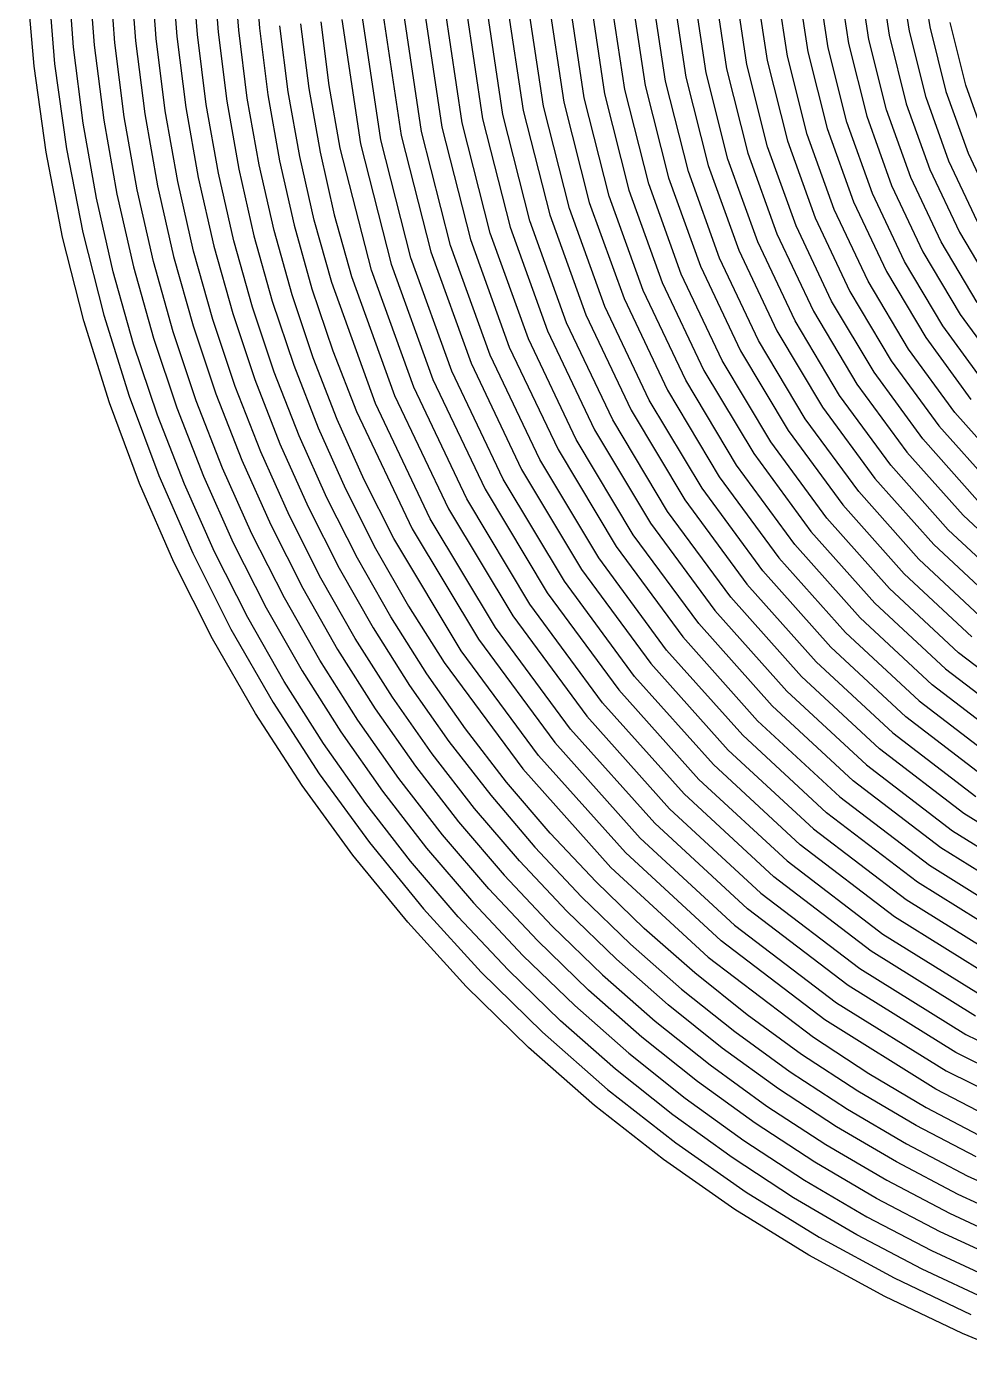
# Model space of a CAD drawing. Extents: x -264 to 377, y -298 to 357.
# Drawn here: x 30.4 to 75.2, y 70.8 to 134.4 of the extents above; entities that cross this region are included whole.
import ezdxf

# ---------------------------------------------------------------- set-up
doc = ezdxf.new("R2010")
doc.units = 0

msp = doc.modelspace()

# ---------------------------------------------------------------- linework, layer by layer
for p, q in [((38.537986, 134.042259), (38.284385, 137.411314)), ((39.268571, 137.461504), (39.518452, 134.141993)), ((40.498675, 134.243766), (40.252683, 137.512733)), ((41.236868, 137.562908), (41.479141, 134.34347)), ((72.35807, 134.204546), (71.869873, 137.467845)), ((72.850413, 137.566562), (73.324251, 134.399243)), ((32.656124, 133.437736), (32.379601, 137.107057)), ((33.363771, 137.157289), (33.636557, 133.537554)), ((34.61681, 133.639243), (34.347897, 137.208476)), ((35.331977, 137.258695), (35.597074, 133.739035)), ((36.577303, 133.840751), (36.31609, 137.309895)), ((37.300274, 137.3601), (37.557763, 133.940515)), ((66.565568, 133.012974), (65.987805, 136.863337)), ((66.968317, 136.96236), (67.531637, 133.208256)), ((68.4964, 133.410165), (67.948493, 137.06484)), ((68.929014, 137.163772), (69.462502, 133.605272)), ((70.427235, 133.807355), (69.909183, 137.266343)), ((70.889713, 137.365173), (71.393373, 134.002269)), ((30.775595, 132.53212), (30.431243, 136.660408)), ((31.41515, 136.715196), (31.75497, 132.641227)), ((59.125363, 136.156631), (59.807906, 131.620041)), ((60.772813, 131.821399), (60.105589, 136.258825)), ((61.086231, 136.358074), (61.739062, 132.017114)), ((62.703908, 132.21859), (62.066429, 136.460329)), ((63.046924, 136.55951), (63.669916, 132.414174)), ((64.634737, 132.615783), (64.027116, 136.661834)), ((65.007621, 136.760938), (65.600775, 132.811222)), ((53.243284, 135.552275), (54.015363, 130.428768)), ((54.980292, 130.629821), (54.223504, 135.65431)), ((55.203978, 135.753732), (55.94621, 130.825867)), ((56.911157, 131.027014), (56.184212, 135.855815)), ((57.16467, 135.955184), (57.877057, 131.222958)), ((58.841984, 131.424207), (58.144899, 136.057321)), ((47.361212, 134.947885), (48.222839, 129.237432)), ((49.187813, 129.438239), (48.341441, 135.049792)), ((49.321902, 135.149352), (50.153679, 129.63455)), ((51.11864, 129.835433), (50.30213, 135.251298)), ((51.282593, 135.350815), (52.08452, 130.031661)), ((53.049465, 130.232627), (52.262817, 135.452804)), ((40.903919, 131.021342), (40.498675, 134.243766)), ((41.479141, 134.34347), (41.878253, 131.169871)), ((42.852104, 131.321482), (42.459382, 134.445273)), ((43.43983, 134.544944), (43.826414, 131.469962)), ((44.800258, 131.621622), (44.420069, 134.646779)), ((45.400522, 134.746415), (46.292, 128.840308)), ((47.256988, 129.041045), (46.380755, 134.848286)), ((73.324251, 134.399243), (74.095387, 131.337954)), ((75.034862, 131.636563), (74.288905, 134.601734)), ((35.059729, 130.120919), (34.61681, 133.639243)), ((35.597074, 133.739035), (36.033772, 130.269577)), ((37.007613, 130.421061), (36.577303, 133.840751)), ((37.557763, 133.940515), (37.981932, 130.569678)), ((38.955763, 130.721201), (38.537986, 134.042259)), ((39.518452, 134.141993), (39.930092, 130.869775)), ((69.462502, 133.605272), (70.330641, 130.166394)), ((71.270286, 130.464417), (70.427235, 133.807355)), ((71.393373, 134.002269), (72.213007, 130.75219)), ((73.152573, 131.050491), (72.35807, 134.204546)), ((33.111576, 129.820778), (32.656124, 133.437736)), ((33.636557, 133.537554), (34.085855, 129.969474)), ((67.505723, 129.292272), (66.565568, 133.012974)), ((67.531637, 133.208256), (68.448287, 129.580571)), ((69.388002, 129.878344), (68.4964, 133.410165)), ((31.344683, 128.447794), (30.775595, 132.53212)), ((31.75497, 132.641227), (32.316571, 128.610643)), ((63.669916, 132.414174), (64.683603, 128.408856)), ((65.623444, 128.706199), (64.634737, 132.615783)), ((65.600775, 132.811222), (66.565941, 128.994723)), ((61.858551, 127.534054), (60.772813, 131.821399)), ((61.739062, 132.017114), (62.801274, 127.822972)), ((63.741169, 128.120125), (62.703908, 132.21859)), ((41.878253, 131.169871), (42.430324, 128.046049)), ((43.395339, 128.246656), (42.852104, 131.321482)), ((43.826414, 131.469962), (44.361161, 128.44318)), ((45.326164, 128.64385), (44.800258, 131.621622)), ((57.877057, 131.222958), (59.036238, 126.651155)), ((59.976278, 126.947982), (58.841984, 131.424207)), ((59.807906, 131.620041), (60.918557, 127.23707)), ((74.237708, 128.021825), (73.152573, 131.050491)), ((74.095387, 131.337954), (75.148606, 128.398366)), ((76.053745, 128.788987), (75.034862, 131.636563)), ((37.602834, 127.05507), (37.007613, 130.421061)), ((37.981932, 130.569678), (38.568655, 127.251773)), ((39.533652, 127.452266), (38.955763, 130.721201)), ((39.930092, 130.869775), (40.499489, 127.648912)), ((41.464478, 127.849461), (40.903919, 131.021342)), ((54.015363, 130.428768), (55.271614, 125.47929)), ((56.211689, 125.775837), (54.980292, 130.629821)), ((55.94621, 130.825867), (57.153925, 126.065228)), ((58.094008, 126.361909), (56.911157, 131.027014)), ((72.421674, 127.254662), (71.270286, 130.464417)), ((72.213007, 130.75219), (73.332412, 127.631594)), ((33.741523, 126.260678), (33.111576, 129.820778)), ((34.085855, 129.969474), (34.707289, 126.457483)), ((35.672346, 126.657874), (35.059729, 130.120919)), ((36.033772, 130.269577), (36.637821, 126.85463)), ((52.447154, 124.60369), (51.11864, 129.835433)), ((52.08452, 130.031661), (53.389309, 124.893341)), ((54.32942, 125.189763), (53.049465, 130.232627)), ((70.605647, 126.487502), (69.388002, 129.878344)), ((70.330641, 130.166394), (71.516242, 126.864785)), ((48.222839, 129.237432), (49.624709, 123.721423)), ((50.564885, 124.017617), (49.187813, 129.438239)), ((50.153679, 129.63455), (51.507007, 124.307387)), ((68.789625, 125.720344), (67.505723, 129.292272)), ((68.448287, 129.580571), (69.700091, 126.097941)), ((32.316571, 128.610643), (33.096051, 124.631744)), ((46.800355, 122.84547), (45.326164, 128.64385)), ((46.292, 128.840308), (47.742413, 123.13545)), ((48.68262, 123.431544), (47.256988, 129.041045)), ((66.973605, 124.953187), (65.623444, 128.706199)), ((66.565941, 128.994723), (67.883955, 125.331068)), ((32.134556, 124.415844), (31.344683, 128.447794)), ((42.430324, 128.046049), (43.131476, 124.975943)), ((44.085274, 125.224669), (43.395339, 128.246656)), ((44.361161, 128.44318), (45.040314, 125.468412)), ((65.15759, 124.186029), (63.741169, 128.120125)), ((64.683603, 128.408856), (66.067833, 124.564172)), ((75.597799, 125.134689), (74.237708, 128.021825)), ((75.148606, 128.398366), (76.468694, 125.596146)), ((38.568655, 127.251773), (39.313804, 123.990987)), ((40.267589, 124.239575), (39.533652, 127.452266)), ((40.499489, 127.648912), (41.222639, 124.483466)), ((42.176411, 124.732122), (41.464478, 127.849461)), ((60.918557, 127.23707), (62.43518, 123.030315)), ((63.341188, 123.418876), (61.858551, 127.534054)), ((62.801274, 127.822972), (64.251726, 123.797254)), ((73.864735, 124.195223), (72.421674, 127.254662)), ((73.332412, 127.631594), (74.735388, 124.65714)), ((36.450349, 123.254477), (35.672346, 126.657874)), ((36.637821, 126.85463), (37.404969, 123.498503)), ((38.358777, 123.747027), (37.602834, 127.05507)), ((59.036238, 126.651155), (60.619091, 122.263361)), ((61.525178, 122.651722), (59.976278, 126.947982)), ((71.516242, 126.864785), (73.002116, 123.718091)), ((34.541532, 122.76193), (33.741523, 126.260678)), ((34.707289, 126.457483), (35.496487, 123.006016)), ((57.153925, 126.065228), (58.80301, 121.496391)), ((59.709171, 121.884568), (58.094008, 126.361909)), ((69.700091, 126.097941), (71.268873, 122.779004)), ((72.13168, 123.255763), (70.605647, 126.487502)), ((45.040314, 125.468412), (45.860117, 122.549473)), ((55.271614, 125.47929), (56.986934, 120.729408)), ((57.89311, 121.117415), (56.211689, 125.775837)), ((67.883955, 125.331068), (69.535653, 121.839884)), ((70.398632, 122.316306), (68.789625, 125.720344)), ((43.035778, 121.673324), (42.176411, 124.732122)), ((43.131476, 124.975943), (43.977827, 121.96349)), ((44.918091, 122.259398), (44.085274, 125.224669)), ((53.389309, 124.893341), (55.170867, 119.962412)), ((56.077106, 120.35026), (54.32942, 125.189763)), ((68.665588, 121.376852), (66.973605, 124.953187)), ((33.141263, 120.44468), (32.134556, 124.415844)), ((33.096051, 124.631744), (34.089511, 120.712833)), ((41.153513, 121.087251), (40.267589, 124.239575)), ((41.222639, 124.483466), (42.095538, 121.3775)), ((51.507007, 124.307387), (53.354807, 119.195409)), ((54.261105, 119.583108), (52.447154, 124.60369)), ((66.93255, 120.437398), (65.15759, 124.186029)), ((66.067833, 124.564172), (67.802453, 120.900737)), ((75.582804, 121.303234), (73.864735, 124.195223)), ((74.735388, 124.65714), (76.405733, 121.845484)), ((37.404969, 123.498503), (38.330967, 120.205507)), ((39.271257, 120.501177), (38.358777, 123.747027)), ((39.313804, 123.990987), (40.213251, 120.791506)), ((50.629104, 118.048803), (48.68262, 123.431544)), ((49.624709, 123.721423), (51.538751, 118.428394)), ((52.445103, 118.815955), (50.564885, 124.017617)), ((65.199107, 119.497951), (63.341188, 123.418876)), ((64.251726, 123.797254), (66.069275, 119.961567)), ((73.002116, 123.718091), (74.771075, 120.74396)), ((35.496487, 123.006016), (36.449074, 119.619504)), ((37.389429, 119.915101), (36.450349, 123.254477)), ((48.813107, 117.28165), (46.800355, 122.84547)), ((47.742413, 123.13545), (49.7227, 117.661369)), ((62.43518, 123.030315), (64.33564, 119.022373)), ((71.268873, 122.779004), (73.136456, 119.642395)), ((73.948448, 120.20125), (72.13168, 123.255763)), ((35.507167, 119.329028), (34.541532, 122.76193)), ((46.99711, 116.5145), (44.918091, 122.259398)), ((45.860117, 122.549473), (47.906652, 116.894338)), ((60.619091, 122.263361), (62.60249, 118.083161)), ((63.466077, 118.558504), (61.525178, 122.651722)), ((72.314102, 119.099272), (70.398632, 122.316306)), ((44.038641, 118.677066), (43.035778, 121.673324)), ((43.977827, 121.96349), (44.965498, 119.012631)), ((61.733051, 117.619058), (59.709171, 121.884568)), ((69.535653, 121.839884), (71.501869, 118.540796)), ((42.187358, 117.999417), (41.153513, 121.087251)), ((42.095538, 121.3775), (43.114183, 118.335075)), ((59.999969, 116.679614), (57.89311, 121.117415)), ((58.80301, 121.496391), (60.869351, 117.143932)), ((67.802453, 120.900737), (69.867311, 117.439169)), ((70.67976, 117.997299), (68.665588, 121.376852)), ((34.36085, 116.542717), (33.141263, 120.44468)), ((34.089511, 120.712833), (35.293052, 116.862211)), ((40.336085, 117.321767), (39.271257, 120.501177)), ((40.213251, 120.791506), (41.262871, 117.657517)), ((58.266947, 115.740168), (56.077106, 120.35026)), ((56.986934, 120.729408), (59.136222, 116.204689)), ((69.045427, 116.895328), (66.93255, 120.437398)), ((74.771075, 120.74396), (76.805929, 117.960038)), ((36.449074, 119.619504), (37.560675, 116.302383)), ((38.485274, 116.644115), (37.389429, 119.915101)), ((38.330967, 120.205507), (39.411561, 116.979952)), ((55.170867, 119.962412), (57.403105, 115.26543)), ((66.069275, 119.961567), (68.23278, 116.337517)), ((73.136456, 119.642395), (75.284663, 116.706753)), ((76.038299, 117.342088), (73.948448, 120.20125)), ((36.633996, 115.966466), (35.507167, 119.329028)), ((44.965498, 119.012631), (46.090609, 116.127302)), ((53.354807, 119.195409), (55.669997, 114.326164)), ((56.533929, 114.800726), (54.261105, 119.583108)), ((64.33564, 119.022373), (66.597803, 115.235839)), ((67.410693, 115.793366), (65.199107, 119.497951)), ((74.517391, 116.088356), (72.314102, 119.099272)), ((43.114183, 118.335075), (44.274571, 115.360254)), ((45.181059, 115.747348), (44.038641, 118.677066)), ((51.538751, 118.428394), (53.936896, 113.386884)), ((54.800911, 113.861284), (52.445103, 118.815955)), ((65.776371, 114.691406), (63.466077, 118.558504)), ((71.501869, 118.540796), (73.763439, 115.453432)), ((43.365062, 114.980196), (42.187358, 117.999417)), ((53.067896, 112.921843), (50.629104, 118.048803)), ((62.60249, 118.083161), (64.963312, 114.134142)), ((72.996491, 114.834633), (70.67976, 117.997299)), ((41.549076, 114.213044), (40.336085, 117.321767)), ((41.262871, 117.657517), (42.458535, 114.593204)), ((51.334883, 111.982402), (48.813107, 117.28165)), ((49.7227, 117.661369), (52.203802, 112.447592)), ((60.869351, 117.143932), (63.328837, 113.032427)), ((64.142052, 113.589447), (61.733051, 117.619058)), ((69.867311, 117.439169), (72.242252, 114.200083)), ((35.789367, 112.718367), (34.36085, 116.542717)), ((35.293052, 116.862211), (36.702772, 113.088181)), ((39.733575, 113.44589), (38.485274, 116.644115)), ((39.411561, 116.979952), (40.642503, 113.826147)), ((49.601872, 111.042964), (46.99711, 116.5145)), ((47.906652, 116.894338), (50.470714, 111.508295)), ((62.50768, 112.487491), (59.999969, 116.679614)), ((71.4756, 113.580914), (69.045427, 116.895328)), ((37.917583, 112.67874), (36.633996, 115.966466)), ((37.560675, 116.302383), (38.826917, 113.059085)), ((46.090609, 116.127302), (48.737633, 110.568991)), ((59.136222, 116.204689), (61.694376, 111.930697)), ((69.954332, 112.327208), (67.410693, 115.793366)), ((68.23278, 116.337517), (70.7211, 112.94671)), ((76.989858, 113.302674), (74.517391, 116.088356)), ((44.274571, 115.360254), (45.572697, 112.4571)), ((46.459093, 112.888167), (45.181059, 115.747348)), ((57.403105, 115.26543), (60.05993, 110.82895)), ((60.873367, 111.385535), (58.266947, 115.740168)), ((66.597803, 115.235839), (69.199534, 111.693309)), ((73.763439, 115.453432), (76.301198, 112.597417)), ((42.458535, 114.593204), (43.796116, 111.602755)), ((44.682561, 112.033711), (43.365062, 114.980196)), ((59.23906, 110.283584), (56.533929, 114.800726)), ((68.433454, 111.073503), (65.776371, 114.691406)), ((75.596146, 111.908959), (72.996491, 114.834633)), ((42.906041, 111.179255), (41.549076, 114.213044)), ((55.669997, 114.326164), (58.425497, 109.727197)), ((64.963312, 114.134142), (67.678433, 110.43989)), ((72.242252, 114.200083), (74.907124, 111.204095)), ((41.130022, 110.324796), (39.733575, 113.44589)), ((40.642503, 113.826147), (42.01954, 110.748402)), ((53.936896, 113.386884), (56.791074, 108.625428)), ((57.604753, 109.181633), (54.800911, 113.861284)), ((66.912581, 109.819803), (64.142052, 113.589447)), ((74.202446, 110.515252), (71.4756, 113.580914)), ((37.422861, 108.980042), (35.789367, 112.718367)), ((36.702772, 113.088181), (38.314773, 109.399044)), ((39.353496, 109.470342), (37.917583, 112.67874)), ((38.826917, 113.059085), (40.243425, 109.894044)), ((47.868804, 110.103524), (46.459093, 112.888167)), ((55.97045, 108.079684), (53.067896, 112.921843)), ((63.328837, 113.032427), (66.157354, 109.186453)), ((70.7211, 112.94671), (73.513093, 109.810751)), ((46.135793, 109.164085), (44.682561, 112.033711)), ((45.572697, 112.4571), (47.004558, 109.629674)), ((54.336149, 106.977736), (51.334883, 111.982402)), ((52.203802, 112.447592), (55.156661, 107.523646)), ((65.391658, 108.566106), (62.50768, 112.487491)), ((72.808406, 109.121561), (69.954332, 112.327208)), ((43.796116, 111.602755), (45.271487, 108.690355)), ((50.470714, 111.508295), (53.522256, 106.421859)), ((63.870792, 107.312409), (60.873367, 111.385535)), ((61.694376, 111.930697), (64.636294, 107.933001)), ((69.199534, 111.693309), (72.118697, 108.41738)), ((42.01954, 110.748402), (43.538421, 107.751027)), ((44.402793, 108.224646), (42.906041, 111.179255)), ((52.701851, 105.875791), (49.601872, 111.042964)), ((60.05993, 110.82895), (63.115252, 106.67953)), ((71.414721, 107.727873), (68.433454, 111.073503)), ((74.907124, 111.204095), (77.841774, 108.471823)), ((42.670304, 107.285205), (41.130022, 110.324796)), ((51.067496, 104.773845), (47.868804, 110.103524)), ((48.737633, 110.568991), (51.88786, 105.320065)), ((62.349933, 106.058721), (59.23906, 110.283584)), ((67.678433, 110.43989), (70.72473, 107.023991)), ((77.205343, 107.719438), (74.202446, 110.515252)), ((40.937299, 106.345768), (39.353496, 109.470342)), ((40.243425, 109.894044), (41.805826, 106.811694)), ((47.004558, 109.629674), (48.566151, 106.882039)), ((58.425497, 109.727197), (61.594227, 105.426055)), ((70.021041, 106.334192), (66.912581, 109.819803)), ((73.513093, 109.810751), (76.587618, 106.951248)), ((39.257379, 105.336154), (37.422861, 108.980042)), ((38.314773, 109.399044), (40.125153, 105.803102)), ((47.720693, 106.375441), (46.135793, 109.164085)), ((60.829075, 104.805032), (57.604753, 109.181633)), ((66.157354, 109.186453), (69.33079, 105.630585)), ((75.951302, 106.198513), (72.808406, 109.121561)), ((46.035147, 105.353464), (44.402793, 108.224646)), ((45.271487, 108.690355), (46.880521, 105.86019)), ((56.791074, 108.625428), (60.073215, 104.172563)), ((68.627317, 104.940515), (65.391658, 108.566106)), ((72.118697, 108.41738), (75.333158, 105.430647)), ((43.538421, 107.751027), (45.194897, 104.838332)), ((55.156661, 107.523646), (58.552216, 102.919058)), ((59.30822, 103.551346), (55.97045, 108.079684)), ((64.636294, 107.933001), (67.936874, 104.237165)), ((74.697567, 104.677593), (71.414721, 107.727873)), ((44.350112, 104.331485), (42.670304, 107.285205)), ((48.566151, 106.882039), (50.253472, 104.218257)), ((57.787369, 102.297663), (54.336149, 106.977736)), ((67.233646, 103.54684), (63.870792, 107.312409)), ((70.72473, 107.023991), (74.079079, 103.910031)), ((42.66456, 103.309512), (40.937299, 106.345768)), ((41.805826, 106.811694), (43.509745, 103.816469)), ((49.433199, 103.6719), (47.720693, 106.375441)), ((53.522256, 106.421859), (57.031228, 101.665548)), ((63.115252, 106.67953), (66.542979, 102.843727)), ((73.443838, 103.156682), (70.021041, 106.334192)), ((40.125153, 105.803102), (42.130013, 102.308658)), ((46.880521, 105.86019), (48.619091, 103.116447)), ((56.26652, 101.043984), (52.701851, 105.875791)), ((65.839982, 102.153176), (62.349933, 106.058721)), ((69.33079, 105.630585), (72.825031, 102.3894)), ((41.288971, 101.795117), (39.257379, 105.336154)), ((47.798913, 102.569956), (46.035147, 105.353464)), ((51.88786, 105.320065), (55.510251, 100.412032)), ((61.594227, 105.426055), (65.149106, 101.450285)), ((46.165133, 101.468009), (44.350112, 104.331485)), ((45.194897, 104.838332), (46.984715, 102.014627)), ((54.745619, 99.790304), (51.067496, 104.773845)), ((64.44632, 100.759511), (60.829075, 104.805032)), ((72.190073, 101.635777), (68.627317, 104.940515)), ((78.259387, 101.945739), (74.697567, 104.677593)), ((43.509745, 103.816469), (45.350808, 100.912801)), ((50.253472, 104.218257), (53.989284, 99.158501)), ((60.073215, 104.172563), (63.755249, 100.056826)), ((67.936874, 104.237165), (71.571013, 100.868756)), ((74.079079, 103.910031), (77.718356, 101.121596)), ((44.530843, 100.366068), (42.66456, 103.309512)), ((48.619091, 103.116447), (50.483068, 100.46331)), ((51.269246, 101.057588), (49.433199, 103.6719)), ((63.052661, 99.365851), (59.30822, 103.551346)), ((70.936353, 100.114876), (67.233646, 103.54684)), ((77.157376, 100.31134), (73.443838, 103.156682)), ((49.689905, 99.878368), (47.798913, 102.569956)), ((58.552216, 102.919058), (62.361408, 98.663355)), ((66.542979, 102.843727), (70.317021, 99.348095)), ((43.513684, 98.365343), (41.288971, 101.795117)), ((42.130013, 102.308658), (44.325454, 98.924012)), ((46.984715, 102.014627), (48.903625, 99.284221)), ((61.659006, 97.972194), (57.787369, 102.297663)), ((69.682642, 98.593988), (65.839982, 102.153176)), ((72.825031, 102.3894), (76.615966, 99.487474)), ((48.11106, 98.699147), (46.165133, 101.468009)), ((57.031228, 101.665548), (60.967581, 97.26988)), ((65.149106, 101.450285), (69.063054, 97.827433)), ((76.055338, 98.67695), (72.190073, 101.635777)), ((45.350808, 100.912801), (47.324642, 98.105126)), ((53.224773, 98.536625), (51.269246, 101.057588)), ((60.265355, 96.578544), (56.26652, 101.043984)), ((68.428932, 97.0731), (64.44632, 100.759511)), ((71.571013, 100.868756), (75.513611, 97.853341)), ((46.531715, 97.519931), (44.530843, 100.366068)), ((51.703937, 97.282948), (49.689905, 99.878368)), ((50.483068, 100.46331), (52.468326, 97.904967)), ((55.510251, 100.412032), (59.573768, 95.876399)), ((63.755249, 100.056826), (67.809106, 96.306755)), ((74.953339, 97.042566), (70.936353, 100.114876)), ((48.903625, 99.284221), (50.947376, 96.651425)), ((58.871656, 95.184892), (54.745619, 99.790304)), ((67.175227, 95.552219), (63.052661, 99.365851)), ((70.317021, 99.348095), (74.411286, 96.219193)), ((44.325454, 98.924012), (46.707574, 95.657467)), ((50.18358, 96.029268), (48.11106, 98.699147)), ((53.989284, 99.158501), (58.179967, 94.482903)), ((62.361408, 98.663355), (66.555178, 94.786064)), ((45.927566, 95.055244), (43.513684, 98.365343)), ((47.324642, 98.105126), (49.426871, 95.397875)), ((55.295714, 96.113136), (53.224773, 98.536625)), ((65.921525, 94.031342), (61.659006, 97.972194)), ((73.851346, 95.408197), (69.682642, 98.593988)), ((48.662742, 94.775595), (46.531715, 97.519931)), ((52.468326, 97.904967), (54.570738, 95.445603)), ((69.063054, 97.827433), (73.30899, 94.585046)), ((53.836821, 94.787941), (51.703937, 97.282948)), ((60.967581, 97.26988), (65.301266, 93.265372)), ((72.749357, 93.773829), (68.428932, 97.0731)), ((79.259026, 94.355958), (74.953339, 97.042566)), ((50.947376, 96.651425), (53.111717, 94.120547)), ((57.478007, 93.791243), (55.295714, 96.113136)), ((64.667828, 92.510472), (60.265355, 96.578544)), ((67.809106, 96.306755), (72.206717, 92.950885)), ((74.411286, 96.219193), (78.799683, 93.483576)), ((46.707574, 95.657467), (49.272474, 92.517325)), ((52.378385, 93.462744), (50.18358, 96.029268)), ((54.570738, 95.445603), (56.786177, 93.089405)), ((59.573768, 95.876399), (64.047372, 91.744674)), ((71.647373, 92.13947), (67.175227, 95.552219)), ((48.526664, 91.873233), (45.927566, 95.055244)), ((49.426871, 95.397875), (51.653121, 92.795484)), ((56.084369, 92.397595), (53.836821, 94.787941)), ((63.41409, 90.989602), (58.871656, 95.184892)), ((66.555178, 94.786064), (71.104466, 91.316713)), ((78.319531, 92.622841), (73.851346, 95.408197)), ((50.919489, 92.137554), (48.662742, 94.775595)), ((58.179967, 94.482903), (62.793491, 90.223962)), ((73.30899, 94.585046), (77.859834, 91.750671)), ((53.111717, 94.120547), (55.392396, 91.695898)), ((59.767589, 91.575068), (57.478007, 93.791243)), ((70.545391, 90.505116), (65.921525, 94.031342)), ((77.380039, 90.889728), (72.749357, 93.773829)), ((54.691163, 91.003945), (52.378385, 93.462744)), ((56.786177, 93.089405), (59.110514, 90.840558)), ((65.301266, 93.265372), (70.002235, 89.682541)), ((72.206717, 92.950885), (76.920011, 90.017753)), ((49.272474, 92.517325), (52.016254, 89.511887)), ((51.653121, 92.795484), (53.99902, 90.302385)), ((58.442395, 90.116156), (56.084369, 92.397595)), ((69.443415, 88.870771), (64.667828, 92.510472)), ((51.307028, 88.827723), (48.526664, 91.873233)), ((53.297523, 89.610303), (50.919489, 92.137554)), ((55.392396, 91.695898), (57.785163, 89.381789)), ((64.047372, 91.744674), (68.900024, 88.048365)), ((76.440552, 89.156624), (71.647373, 92.13947)), ((57.117605, 88.657241), (54.691163, 91.003945)), ((62.160396, 89.468735), (59.767589, 91.575068)), ((68.341405, 87.236427), (63.41409, 90.989602)), ((71.104466, 91.316713), (75.980213, 88.284828)), ((59.110514, 90.840558), (61.539624, 88.703249)), ((75.501068, 87.423527), (70.545391, 90.505116)), ((53.99902, 90.302385), (56.460191, 87.923012)), ((60.906711, 87.947871), (58.442395, 90.116156)), ((62.793491, 90.223962), (67.797829, 86.414175)), ((52.016254, 89.511887), (54.935014, 86.649455)), ((55.792409, 87.198336), (53.297523, 89.610303)), ((57.785163, 89.381789), (60.285768, 87.182527)), ((64.652365, 87.476367), (62.160396, 89.468735)), ((70.002235, 89.682541), (75.040439, 86.551905)), ((54.264704, 85.927126), (51.307028, 88.827723)), ((59.6534, 86.427004), (57.117605, 88.657241)), ((61.539624, 88.703249), (64.069378, 86.681663)), ((74.561588, 85.690442), (69.443415, 88.870771)), ((56.460191, 87.923012), (59.032263, 85.6618)), ((63.473131, 85.896987), (60.906711, 87.947871)), ((68.900024, 88.048365), (74.100686, 84.818979)), ((58.399714, 84.906148), (55.792409, 87.198336)), ((60.285768, 87.182527), (62.889958, 85.102424)), ((67.239433, 85.602086), (64.652365, 87.476367)), ((73.622085, 83.957358), (68.341405, 87.236427)), ((54.935014, 86.649455), (58.024854, 83.938332)), ((64.069378, 86.681663), (66.695649, 84.779986)), ((75.040439, 86.551905), (80.385827, 83.90398)), ((57.395741, 83.179855), (54.264704, 85.927126)), ((62.294237, 84.317604), (59.6534, 86.427004)), ((66.137468, 83.967749), (63.473131, 85.896987)), ((67.797829, 86.414175), (70.436544, 84.687871)), ((59.032263, 85.6618), (61.710859, 83.52318)), ((69.917535, 83.850016), (67.239433, 85.602086)), ((79.991823, 83.000486), (74.561588, 85.690442)), ((61.115004, 82.738232), (58.399714, 84.906148)), ((62.889958, 85.102424), (65.593483, 83.14579)), ((66.695649, 84.779986), (69.41431, 83.002405)), ((70.436544, 84.687871), (73.160951, 83.086041)), ((74.100686, 84.818979), (79.618319, 82.088023)), ((65.035808, 82.33341), (62.294237, 84.317604)), ((58.024854, 83.938332), (61.26043, 81.402916)), ((61.710859, 83.52318), (64.491606, 81.511588)), ((68.895533, 82.164406), (66.137468, 83.967749)), ((72.682609, 82.224278), (69.917535, 83.850016)), ((76.385087, 82.505611), (73.622085, 83.957358)), ((60.674459, 80.610633), (57.395741, 83.179855)), ((63.933844, 80.699084), (61.115004, 82.738232)), ((65.593483, 83.14579), (68.392091, 81.316933)), ((69.41431, 83.002405), (72.221235, 81.353106)), ((73.160951, 83.086041), (75.967048, 81.612749)), ((67.8738, 80.478795), (65.035808, 82.33341)), ((71.743141, 80.491204), (68.895533, 82.164406)), ((75.530592, 80.728997), (72.682609, 82.224278)), ((64.491606, 81.511588), (67.370131, 79.631456)), ((61.26043, 81.402916), (64.613081, 79.063602)), ((68.392091, 81.316933), (71.281533, 79.620164)), ((72.221235, 81.353106), (75.112295, 79.836274)), ((64.071812, 78.240128), (60.674459, 80.610633)), ((66.8518, 78.793196), (63.933844, 80.699084)), ((70.803905, 78.758127), (67.8738, 80.478795)), ((74.676103, 78.952389), (71.743141, 80.491204)), ((67.370131, 79.631456), (70.342058, 77.887218)), ((71.281533, 79.620164), (74.257557, 78.059793)), ((75.112295, 79.836274), (78.083363, 78.456095)), ((64.613081, 79.063602), (68.073927, 76.922688)), ((77.690233, 77.552208), (74.676103, 78.952389)), ((69.864439, 77.025065), (66.8518, 78.793196)), ((73.821812, 77.175779), (70.803905, 78.758127)), ((67.578803, 76.070668), (64.071812, 78.240128)), ((70.342058, 77.887218), (73.403014, 76.283309)), ((74.257557, 78.059793), (77.315912, 76.640129)), ((72.967325, 75.399184), (69.864439, 77.025065)), ((76.92321, 75.73612), (73.821812, 77.175779)), ((68.073927, 76.922688), (71.634088, 74.982473)), ((71.186433, 74.104583), (67.578803, 76.070668)), ((73.403014, 76.283309), (76.548624, 74.824161)), ((76.156026, 73.920048), (72.967325, 75.399184)), ((71.634088, 74.982473), (75.284685, 73.245253)), ((74.885704, 72.344201), (71.186433, 74.104583)), ((78.667619, 70.79185), (74.885704, 72.344201))]:
    msp.add_line(p, q)

doc.saveas('drawing.dxf')
